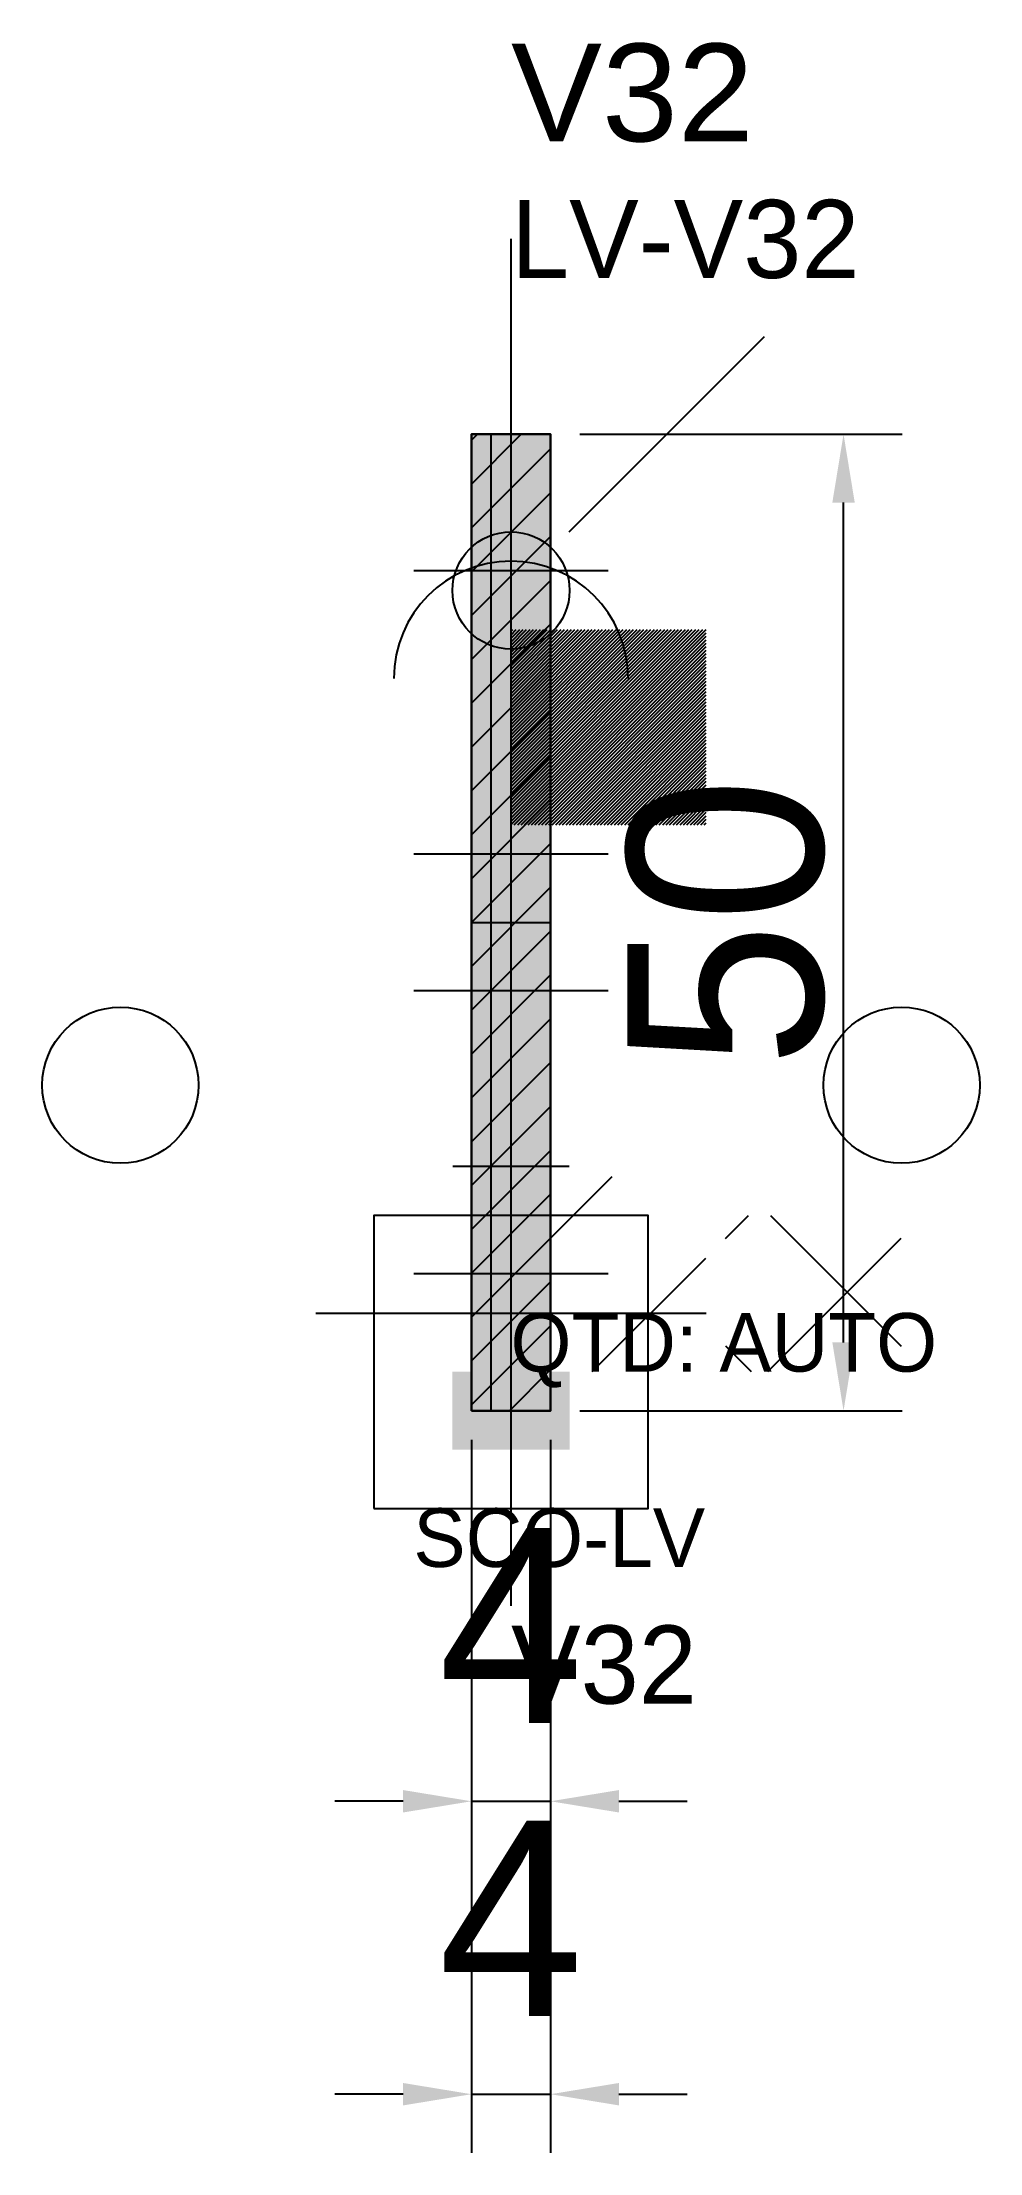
# Model space of a CAD drawing. Header units: metres. Extents: x 12774 to 12822, y 13121 to 13229.
import ezdxf

# ---------------------------------------------------------------- set-up
doc = ezdxf.new("R2010")
doc.units = ezdxf.units.M
for name, color, linetype in [('BARRA DE ANCORAGEM', 251, 'CONTINUOUS'), ('barrote', 251, 'CONTINUOUS'), ('CONCRETO', 251, 'CONTINUOUS'), ('COTA', 241, 'CONTINUOUS'), ('cotas', 4, 'CONTINUOUS'), ('Demarcação 1', 251, 'CONTINUOUS'), ('Demarcação 2', 254, 'CONTINUOUS'), ('Hachura', 251, 'CONTINUOUS'), ('HACHURA MADEIRAS', 1, 'CONTINUOUS'), ('Laje_Perimetro', 7, 'CONTINUOUS'), ('material do compensado', 7, 'CONTINUOUS'), ('NOMENCLATURA', 7, 'CONTINUOUS'), ('Painéis', 200, 'CONTINUOUS'), ('PONTALETE', 7, 'CONTINUOUS'), ('presilha', 1, 'CONTINUOUS'), ('Reaproveitamento', 251, 'CONTINUOUS'), ('SARR_3.5x7', 81, 'CONTINUOUS'), ('SCO-___-LAJ', 2, 'CONTINUOUS'), ('TENSOR', 3, 'CONTINUOUS'), ('texto', 7, 'CONTINUOUS'), ('Texto Qtd Sarr', 242, 'CONTINUOUS')]:
    doc.layers.add(name, color=color, linetype=linetype)
doc.styles.add('STR_STANDARD', font='arial.ttf')
doc.dimstyles.new('EZ DXF', dxfattribs={"dimtxt": 10, "dimasz": 3.5, "dimexe": 3, "dimexo": 1.5, "dimgap": 1, "dimtad": 1, "dimdec": 1, "dimdsep": 46, "dimcen": 2.5, "dimazin": 3, "dimtfac": 1, "dimtmove": 0, "dimatfit": 3})

# ---------------------------------------------------------------- blocks, each defined once
blk = doc.blocks.new('_CLOSEDFILLED')
at = {"color": 0, "linetype": 'BYBLOCK'}
blk.add_solid([(-1, 0.164), (0, 0), (-1, -0.164)], dxfattribs=at)
blk = doc.blocks.new('*D1')
at = {"color": 1}
for p, q in [((12795.5914, 13157.4905), (12795.5914, 13135.9905)), ((12799.6414, 13157.4905), (12799.6414, 13135.9905)), ((12792.0914, 13138.9905), (12788.5914, 13138.9905)), ((12795.5914, 13138.9905), (12799.6414, 13138.9905)), ((12803.1414, 13138.9905), (12806.6414, 13138.9905))]:
    blk.add_line(p, q, dxfattribs=at)
at = {"layer": 'Defpoints'}
for p in [(12795.5914, 13158.9905), (12799.6414, 13158.9905), (12795.5914, 13138.9905)]:
    blk.add_point(p, dxfattribs=at)
at = {"layer": 'COTA', "color": 1, "xscale": 3.5, "yscale": 3.5}
blk.add_blockref('_CLOSEDFILLED', (12795.5914, 13138.9905), dxfattribs=at)
at = {"layer": 'COTA', "color": 1, "xscale": 3.5, "yscale": 3.5, "rotation": 180}
blk.add_blockref('_CLOSEDFILLED', (12799.6414, 13138.9905), dxfattribs=at)
at = {"layer": 'COTA', "color": 1, "insert": (12797.6164, 13147.9905), "char_height": 10, "attachment_point": 5}
blk.add_mtext('4', dxfattribs=at)
blk = doc.blocks.new('*D3')
for p, q in [((12795.5914, 13137.4905), (12795.5914, 13120.9905)), ((12799.6414, 13137.4905), (12799.6414, 13120.9905)), ((12792.0914, 13123.9905), (12788.5914, 13123.9905)), ((12795.5914, 13123.9905), (12799.6414, 13123.9905)), ((12803.1414, 13123.9905), (12806.6414, 13123.9905))]:
    blk.add_line(p, q)
at = {"layer": 'Defpoints'}
for p in [(12795.5914, 13138.9905), (12799.6414, 13138.9905), (12795.5914, 13123.9905)]:
    blk.add_point(p, dxfattribs=at)
at = {"layer": 'cotas', "xscale": 3.5, "yscale": 3.5}
blk.add_blockref('_CLOSEDFILLED', (12795.5914, 13123.9905), dxfattribs=at)
at = {"layer": 'cotas', "xscale": 3.5, "yscale": 3.5, "rotation": 180}
blk.add_blockref('_CLOSEDFILLED', (12799.6414, 13123.9905), dxfattribs=at)
at = {"layer": 'cotas', "insert": (12797.6164, 13132.9905), "char_height": 10, "attachment_point": 5}
blk.add_mtext('4', dxfattribs=at)
blk = doc.blocks.new('*D4')
at = {"color": 1}
for p, q in [((12795.5914, 13157.4905), (12795.5914, 13135.9905)), ((12799.6414, 13157.4905), (12799.6414, 13135.9905)), ((12792.0914, 13138.9905), (12788.5914, 13138.9905)), ((12795.5914, 13138.9905), (12799.6414, 13138.9905)), ((12803.1414, 13138.9905), (12806.6414, 13138.9905))]:
    blk.add_line(p, q, dxfattribs=at)
at = {"layer": 'Defpoints'}
for p in [(12795.5914, 13158.9905), (12799.6414, 13158.9905), (12795.5914, 13138.9905)]:
    blk.add_point(p, dxfattribs=at)
at = {"layer": 'COTA', "color": 1, "xscale": 3.5, "yscale": 3.5}
blk.add_blockref('_CLOSEDFILLED', (12795.5914, 13138.9905), dxfattribs=at)
at = {"layer": 'COTA', "color": 1, "xscale": 3.5, "yscale": 3.5, "rotation": 180}
blk.add_blockref('_CLOSEDFILLED', (12799.6414, 13138.9905), dxfattribs=at)
at = {"layer": 'COTA', "color": 1, "insert": (12797.6164, 13147.9905), "char_height": 10, "attachment_point": 5}
blk.add_mtext('4', dxfattribs=at)
blk = doc.blocks.new('*D6')
for p, q in [((12795.5914, 13137.4905), (12795.5914, 13120.9905)), ((12799.6414, 13137.4905), (12799.6414, 13120.9905)), ((12792.0914, 13123.9905), (12788.5914, 13123.9905)), ((12795.5914, 13123.9905), (12799.6414, 13123.9905)), ((12803.1414, 13123.9905), (12806.6414, 13123.9905))]:
    blk.add_line(p, q)
at = {"layer": 'Defpoints'}
for p in [(12795.5914, 13138.9905), (12799.6414, 13138.9905), (12795.5914, 13123.9905)]:
    blk.add_point(p, dxfattribs=at)
at = {"layer": 'cotas', "xscale": 3.5, "yscale": 3.5}
blk.add_blockref('_CLOSEDFILLED', (12795.5914, 13123.9905), dxfattribs=at)
at = {"layer": 'cotas', "xscale": 3.5, "yscale": 3.5, "rotation": 180}
blk.add_blockref('_CLOSEDFILLED', (12799.6414, 13123.9905), dxfattribs=at)
at = {"layer": 'cotas', "insert": (12797.6164, 13132.9905), "char_height": 10, "attachment_point": 5}
blk.add_mtext('4', dxfattribs=at)

msp = doc.modelspace()

# ---------------------------------------------------------------- hatches: boundary and pattern name
at = {"layer": 'Hachura'}
h = msp.add_hatch(color=3, dxfattribs=at)
h.dxf.hatch_style = 1
h.paths.add_polyline_path([(12795.5914, 13158.9905), (12799.6414, 13158.9905), (12799.6414, 13208.9905), (12795.5914, 13208.9905)])
h = msp.add_hatch(dxfattribs=at)
h.set_pattern_fill('ANSI31', scale=0.5)
h.paths.add_polyline_path([(12795.5914, 13158.9905), (12799.6414, 13158.9905), (12799.6414, 13208.9905), (12795.5914, 13208.9905)])
h = msp.add_hatch(color=3, dxfattribs=at)
h.dxf.hatch_style = 1
h.paths.add_polyline_path([(12795.5914, 13158.9905), (12799.6414, 13158.9905), (12799.6414, 13208.9905), (12795.5914, 13208.9905)])
h = msp.add_hatch(dxfattribs=at)
h.set_pattern_fill('ANSI31', scale=0.5)
h.paths.add_polyline_path([(12795.5914, 13158.9905), (12799.6414, 13158.9905), (12799.6414, 13208.9905), (12795.5914, 13208.9905)])
at = {"layer": 'HACHURA MADEIRAS'}
h = msp.add_hatch(dxfattribs=at)
h.set_pattern_fill('ANSI31', scale=2)
h.paths.add_polyline_path([(12797.5914, 13160.9905), (12807.5914, 13160.9905), (12807.5914, 13170.9905), (12797.5914, 13170.9905)])
h = msp.add_hatch(dxfattribs=at)
h.set_pattern_fill('ANSI31', scale=2)
h.paths.add_polyline_path([(12797.5914, 13160.9905), (12807.5914, 13160.9905), (12807.5914, 13170.9905), (12797.5914, 13170.9905)])
at = {"layer": 'material do compensado'}
h = msp.add_hatch(dxfattribs=at)
h.set_pattern_fill('ANSI37', scale=2)
h.paths.add_polyline_path([(12808.5914, 13160.9905), (12817.5914, 13160.9905), (12817.5914, 13168.9905), (12808.5914, 13168.9905)])
h = msp.add_hatch(dxfattribs=at)
h.set_pattern_fill('ANSI37', scale=2)
h.paths.add_polyline_path([(12808.5914, 13160.9905), (12817.5914, 13160.9905), (12817.5914, 13168.9905), (12808.5914, 13168.9905)])
at = {"layer": 'Reaproveitamento'}
h = msp.add_hatch(dxfattribs=at)
h.set_pattern_fill('SOLID')
h.paths.add_polyline_path([(12797.6164, 13188.9905), (12807.6164, 13188.9905), (12807.6164, 13198.9905), (12797.6164, 13198.9905)])
h = msp.add_hatch(dxfattribs=at)
h.set_pattern_fill('SOLID')
h.paths.add_polyline_path([(12797.6164, 13188.9905), (12807.6164, 13188.9905), (12807.6164, 13198.9905), (12797.6164, 13198.9905)])

# ---------------------------------------------------------------- linework, layer by layer
at = {"layer": 'BARRA DE ANCORAGEM'}
msp.add_line((12800.5914, 13203.9905), (12810.5914, 13213.9905), dxfattribs=at)
msp.add_line((12800.5914, 13203.9905), (12810.5914, 13213.9905), dxfattribs=at)
at = {"layer": 'barrote'}
msp.add_line((12800.5914, 13171.4905), (12794.6414, 13171.4905), dxfattribs=at)
msp.add_line((12800.5914, 13171.4905), (12794.6414, 13171.4905), dxfattribs=at)
at = {"layer": 'CONCRETO'}
msp.add_solid([(12794.6164, 13160.9905), (12800.6164, 13160.9905), (12794.6164, 13156.9905), (12800.6164, 13156.9905)], dxfattribs=at)
msp.add_solid([(12794.6164, 13160.9905), (12800.6164, 13160.9905), (12794.6164, 13156.9905), (12800.6164, 13156.9905)], dxfattribs=at)
at = {"layer": 'Demarcação 1'}
msp.add_line((12795.5914, 13183.9905), (12799.6414, 13183.9905), dxfattribs=at)
msp.add_line((12795.5914, 13183.9905), (12799.6414, 13183.9905), dxfattribs=at)
at = {"layer": 'Demarcação 2'}
msp.add_line((12796.6039, 13158.9905), (12796.6039, 13208.9905), dxfattribs=at)
msp.add_line((12796.6039, 13158.9905), (12796.6039, 13208.9905), dxfattribs=at)
at = {"layer": 'Laje_Perimetro'}
msp.add_lwpolyline([(12790.5914, 13153.9905), (12804.6414, 13153.9905), (12804.6414, 13168.9905), (12790.5914, 13168.9905)], close=True, dxfattribs=at)
msp.add_lwpolyline([(12790.5914, 13153.9905), (12804.6414, 13153.9905), (12804.6414, 13168.9905), (12790.5914, 13168.9905)], close=True, dxfattribs=at)
at = {"layer": 'Painéis'}
for points in [[(12795.5914, 13158.9905), (12795.5914, 13208.9905)], [(12795.5914, 13158.9905), (12799.6414, 13158.9905), (12799.6414, 13208.9905), (12795.5914, 13208.9905)], [(12795.5914, 13208.9905), (12799.6414, 13208.9905)], [(12795.5914, 13158.9905), (12795.5914, 13208.9905)], [(12795.5914, 13158.9905), (12799.6414, 13158.9905), (12799.6414, 13208.9905), (12795.5914, 13208.9905)], [(12795.5914, 13208.9905), (12799.6414, 13208.9905)], [(12799.6414, 13158.9905), (12799.6414, 13208.9905)], [(12799.6414, 13158.9905), (12799.6414, 13208.9905)], [(12795.5914, 13158.9905), (12799.6414, 13158.9905)], [(12795.5914, 13158.9905), (12799.6414, 13158.9905)]]:
    msp.add_lwpolyline(points, close=True, dxfattribs=at)
msp.add_arc((12797.6164, 13196.4905), 6, 0, 180, dxfattribs=at)
msp.add_arc((12797.6164, 13196.4905), 6, 0, 180, dxfattribs=at)
at = {"layer": 'PONTALETE'}
msp.add_line((12797.6164, 13148.9905), (12797.6164, 13218.9905), dxfattribs=at)
msp.add_line((12797.6164, 13148.9905), (12797.6164, 13218.9905), dxfattribs=at)
at = {"layer": 'presilha'}
for centre, radius in [((12797.6164, 13200.9905), 3), ((12797.6164, 13200.9905), 3), ((12777.6164, 13175.6572), 4), ((12777.6164, 13175.6572), 4), ((12817.6164, 13175.6572), 4), ((12817.6164, 13175.6572), 4)]:
    msp.add_circle(centre, radius, dxfattribs=at)
at = {"layer": 'SARR_3.5x7'}
for p, q in [((12802.5914, 13201.9905), (12792.6414, 13201.9905)), ((12802.5914, 13201.9905), (12792.6414, 13201.9905)), ((12802.5914, 13187.4905), (12792.6414, 13187.4905)), ((12802.5914, 13187.4905), (12792.6414, 13187.4905)), ((12802.5914, 13180.4905), (12792.6414, 13180.4905)), ((12802.5914, 13180.4905), (12792.6414, 13180.4905)), ((12802.5914, 13165.9905), (12792.6414, 13165.9905)), ((12802.5914, 13165.9905), (12792.6414, 13165.9905))]:
    msp.add_line(p, q, dxfattribs=at)
at = {"layer": 'TENSOR'}
msp.add_line((12787.6164, 13163.9905), (12807.6164, 13163.9905), dxfattribs=at)
msp.add_line((12787.6164, 13163.9905), (12807.6164, 13163.9905), dxfattribs=at)

# ---------------------------------------------------------------- texts
at = {"layer": 'NOMENCLATURA', "style": 'STR_STANDARD'}
msp.add_text('V32', height=5, dxfattribs=at).set_placement((12797.6164, 13223.9905))
msp.add_text('V32', height=5, dxfattribs=at).set_placement((12797.6164, 13223.9905))
at = {"layer": 'NOMENCLATURA', "insert": (12797.6164, 13220.9905), "char_height": 4, "attachment_point": 1}
msp.add_mtext('LV-V32', dxfattribs=at)
msp.add_mtext('LV-V32', dxfattribs=at)
at = {"layer": 'SCO-___-LAJ'}
msp.add_text('SCO-LV', height=3, dxfattribs=at).set_placement((12792.6164, 13150.9905))
msp.add_text('SCO-LV', height=3, dxfattribs=at).set_placement((12792.6164, 13150.9905))
at = {"layer": 'texto'}
msp.add_text('V32', height=4, dxfattribs=at).set_placement((12797.6164, 13143.9905))
msp.add_text('V32', height=4, dxfattribs=at).set_placement((12797.6164, 13143.9905))
at = {"layer": 'Texto Qtd Sarr'}
msp.add_text('QTD: AUTO', height=3, dxfattribs=at).set_placement((12797.5914, 13160.9905))
msp.add_text('QTD: AUTO', height=3, dxfattribs=at).set_placement((12797.5914, 13160.9905))

# ---------------------------------------------------------------- dimensions: what is measured, and where the dimension line sits
at = {"layer": 'COTA', "color": 1}
msp.add_linear_dim(base=(12814.6414, 13158.9905), p1=(12799.6414, 13158.9905), p2=(12799.6414, 13208.9905), angle=90, dimstyle='EZ DXF', dxfattribs=at).render()
msp.add_linear_dim(base=(12814.6414, 13158.9905), p1=(12799.6414, 13158.9905), p2=(12799.6414, 13208.9905), angle=90, dimstyle='EZ DXF', dxfattribs=at).render()
for picture in ['*D1', '*D4']:
    dim = msp.add_linear_dim(base=(12795.5914, 13138.9905), p1=(12795.5914, 13158.9905), p2=(12799.6414, 13158.9905), dimstyle='EZ DXF', dxfattribs=at)
    dim.commit()
    dim.dimension.update_dxf_attribs({"geometry": picture, "text_midpoint": (12797.6164, 13147.9905)})
at = {"layer": 'cotas'}
for picture in ['*D3', '*D6']:
    dim = msp.add_linear_dim(base=(12795.5914, 13123.9905), p1=(12795.5914, 13138.9905), p2=(12799.6414, 13138.9905), dimstyle='EZ DXF', dxfattribs=at)
    dim.commit()
    dim.dimension.update_dxf_attribs({"geometry": picture, "text_midpoint": (12797.6164, 13132.9905)})

doc.saveas('drawing.dxf')
